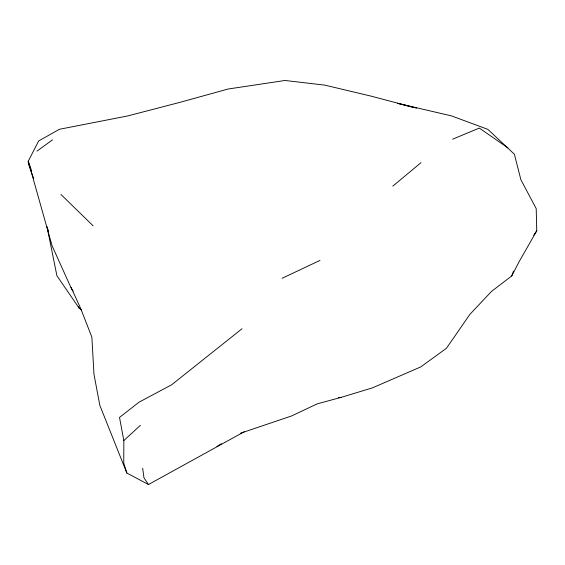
<?xml version="1.0" encoding="UTF-8"?>
<svg xmlns="http://www.w3.org/2000/svg" width="565" height="565" viewBox="0 0 565 565"><rect width="100%" height="100%" fill="white"/><g stroke="black" fill="none" stroke-linecap="round" stroke-linejoin="round"><path stroke-width="0.85" d="M242.011 328.752L171.605 384.807L139.039 402.181L119.512 417.443L123.834 440.566L123.763 463.131L126.835 473.032L148.475 484.523L244.179 431.787M240.528 433.214L291.441 416.017L317.198 403.862L341.083 397.386L372.406 387.88L420.819 366.89L446.435 348.273L469.96 314.281L491.529 291.399L511.742 275.946L513.507 271.151M511.742 275.946L519.207 261.531L536.75 230.831L536.213 208.633L520.881 179.719L514.383 154.231L487.906 129.392L451.47 115.882L397.442 103.303L414.124 107.576M533.692 235.125L536.75 230.831M123.834 440.566L140.36 425.374M392.816 186.146L420.967 162.699M37.008 151.088L52.545 139.823M216.953 446.505L221.381 443.68M282.133 278.27L319.981 260.409M452.636 139.174L479.311 128.093L507.935 147.889M338.506 397.506L341.083 397.386M416.567 108.148L371.149 96.156L324.889 85.153L285.043 80.477L228.281 88.988L179.19 102.547L127.584 115.973L59.389 129.293L38.667 140.939L28.25 161.23L28.391 163.793L33.723 178.702M46.987 226.558L56.91 275.734L79.277 308.356L81.424 309.811M60.949 194.473L93.119 225.823M73.238 291.13L71.621 289.04L52.065 245.754L28.25 161.23L31.428 170.347M148.475 484.523L143.969 477.828L142.663 468.314M78.62 306.781L79.277 308.356M126.835 473.032L99.821 405.317L93.981 374.312L91.869 337.157L80.936 309.104L71.084 287.373M47.566 228.232L48.265 230.781"/></g></svg>
